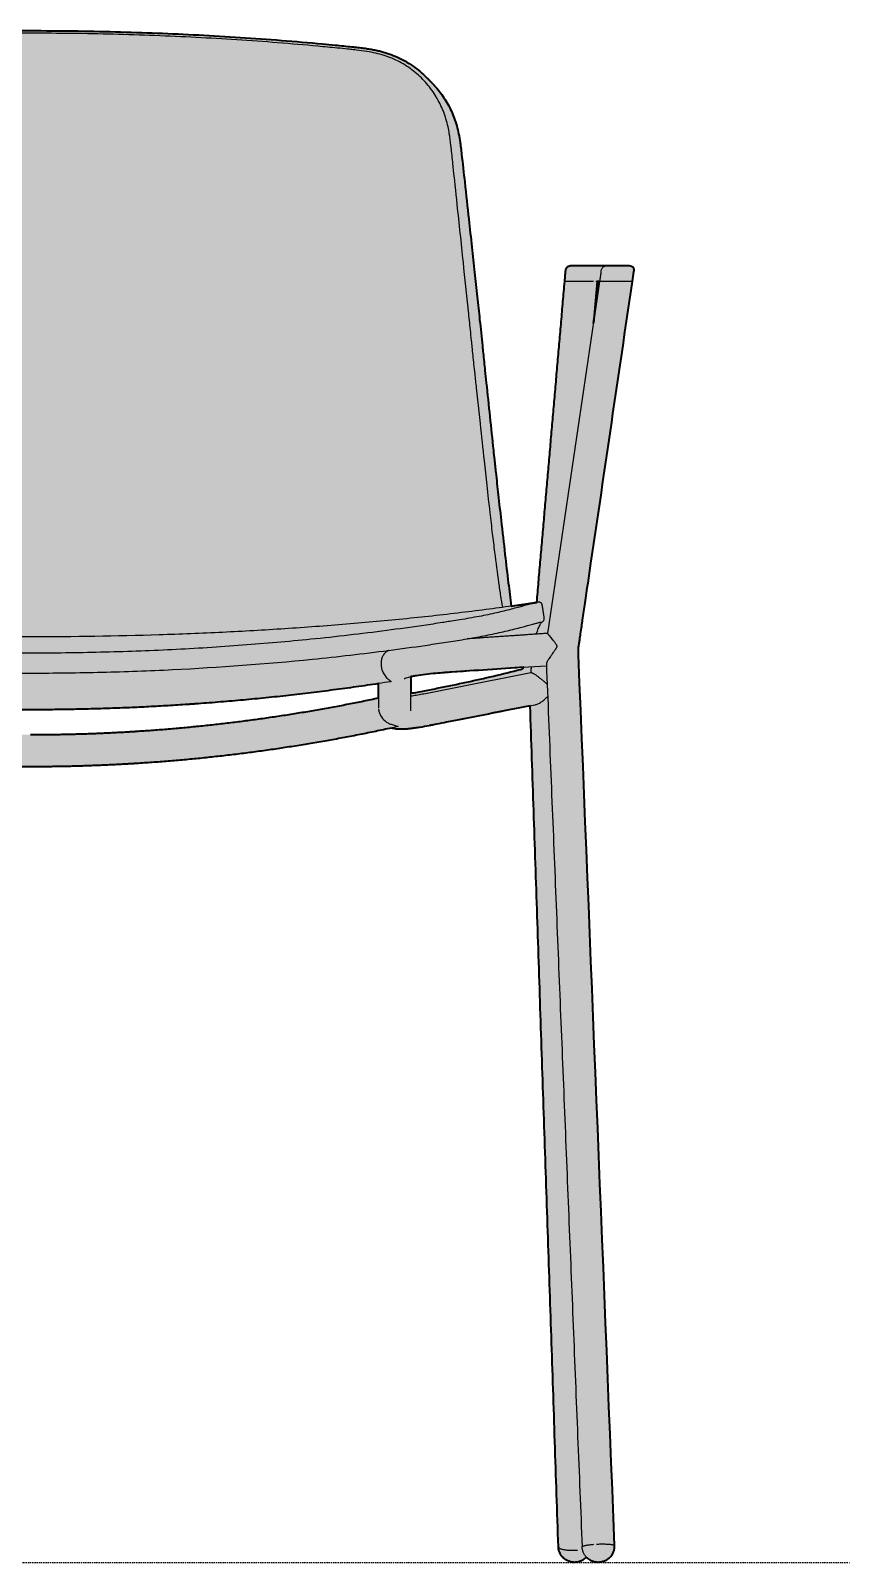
# Model space of a CAD drawing. Header units: millimetres. Extents: x 0 to 1796, y -880 to 761.
# Drawn here: x 407 to 814, y 0 to 761 of the extents above; entities that cross this region are included whole.
import ezdxf

# ---------------------------------------------------------------- set-up
doc = ezdxf.new("R2010")
doc.units = ezdxf.units.MM
doc.linetypes.add('Dots', pattern=[1, 0, -1])
doc.layers.add('Blocks', color=7, linetype='Continuous')
doc.layers.add('Blocks$Fill', color=7, linetype='Continuous', true_color=0xffffff)
for name, color, linetype, lineweight, true_color in [('Blocks$Inner', 7, 'Continuous', 25, 0x007f00), ('Blocks$Outline', 7, 'Continuous', 35, 0xff3f3f), ('Groud', 7, 'Dots', 25, 0x243775)]:
    doc.layers.add(name, color=color, linetype=linetype, lineweight=lineweight, true_color=true_color)

# ---------------------------------------------------------------- blocks, each defined once
blk = doc.blocks.new('AAC 18 Dining Chair Front')
at = {"layer": 'Blocks$Fill'}
h = blk.add_hatch(color=256, dxfattribs=at)
h.paths.add_polyline_path([(697.18, 8.32), (697.19, 8.13), (697.19, 7.95), (697.18, 7.77), (697.18, 7.59), (697.17, 7.4), (697.15, 7.22), (697.13, 7.03), (697.1, 6.85), (697.08, 6.66), (697.04, 6.47), (697, 6.28), (696.96, 6.1), (696.91, 5.91), (696.86, 5.72), (696.8, 5.53), (696.74, 5.34), (696.67, 5.16), (696.59, 4.97), (696.52, 4.79), (696.43, 4.6), (696.34, 4.42), (696.25, 4.24), (696.15, 4.06), (696.05, 3.88), (695.94, 3.71), (695.83, 3.54), (695.71, 3.37), (695.59, 3.2), (695.47, 3.04), (695.34, 2.88), (695.2, 2.72), (695.06, 2.57), (694.92, 2.42), (694.78, 2.27), (694.63, 2.13), (694.47, 1.99), (694.32, 1.85), (694.16, 1.72), (693.99, 1.6), (693.83, 1.48), (693.66, 1.36), (693.49, 1.25), (693.32, 1.14), (693.14, 1.04), (692.97, 0.94), (692.79, 0.85), (692.61, 0.76), (692.43, 0.68), (692.25, 0.6), (692.06, 0.53), (691.88, 0.46), (691.7, 0.4), (691.51, 0.34), (691.33, 0.28), (691.14, 0.24), (690.96, 0.19), (690.77, 0.15), (690.59, 0.12), (690.41, 0.09), (690.23, 0.06), (690.05, 0.04), (689.87, 0.02), (689.69, 0.01), (689.51, 0), (689.32, -0.01), (689.12, -0.01), (688.92, 0), (688.72, 0.01), (688.51, 0.02), (688.31, 0.04), (688.11, 0.07), (687.9, 0.1), (687.69, 0.13), (687.49, 0.18), (687.28, 0.22), (687.07, 0.28), (686.86, 0.34), (686.66, 0.4), (686.45, 0.48), (686.24, 0.55), (686.04, 0.64), (685.84, 0.73), (685.63, 0.83), (685.44, 0.93), (685.24, 1.04), (685.04, 1.15), (684.85, 1.27), (684.66, 1.4), (684.48, 1.53), (684.3, 1.66), (684.12, 1.8), (683.94, 1.95), (683.77, 2.1), (683.61, 2.26), (683.45, 2.42), (683.29, 2.59), (683.15, 2.44), (683.01, 2.3), (682.86, 2.15), (682.71, 2.02), (682.56, 1.88), (682.4, 1.75), (682.23, 1.62), (682.07, 1.5), (681.9, 1.38), (681.72, 1.27), (681.55, 1.15), (681.36, 1.05), (681.18, 0.95), (680.99, 0.85), (680.81, 0.76), (680.61, 0.67), (680.42, 0.59), (680.23, 0.51), (680.03, 0.44), (679.83, 0.37), (679.63, 0.31), (679.43, 0.26), (679.23, 0.21), (679.02, 0.16), (678.82, 0.12), (678.61, 0.09), (678.41, 0.06), (678.21, 0.03), (678, 0.02), (677.8, 0), (677.6, 0), (677.39, -0.01), (677.22, 0), (677.04, 0), (676.87, 0.01), (676.69, 0.02), (676.51, 0.04), (676.33, 0.06), (676.15, 0.09), (675.97, 0.12), (675.79, 0.16), (675.6, 0.2), (675.42, 0.24), (675.24, 0.29), (675.06, 0.34), (674.87, 0.4), (674.69, 0.46), (674.51, 0.53), (674.33, 0.6), (674.15, 0.68), (673.97, 0.76), (673.8, 0.85), (673.62, 0.94), (673.45, 1.04), (673.27, 1.14), (673.1, 1.24), (672.94, 1.35), (672.77, 1.46), (672.61, 1.58), (672.45, 1.7), (672.29, 1.83), (672.14, 1.96), (671.99, 2.09), (671.84, 2.23), (671.7, 2.37), (671.56, 2.52), (671.42, 2.67), (671.29, 2.82), (671.16, 2.98), (671.04, 3.13), (670.92, 3.29), (670.8, 3.46), (670.69, 3.62), (670.59, 3.79), (670.48, 3.96), (670.39, 4.13), (670.29, 4.31), (670.21, 4.48), (670.12, 4.66), (670.04, 4.84), (669.97, 5.01), (669.9, 5.19), (669.84, 5.37), (669.78, 5.55), (669.72, 5.73), (669.67, 5.92), (669.62, 6.1), (669.58, 6.28), (669.54, 6.46), (669.51, 6.64), (669.48, 6.82), (669.46, 6.99), (669.44, 7.17), (669.42, 7.35), (669.41, 7.52), (669.4, 7.7), (669.4, 7.71), (669.4, 7.72), (669.4, 7.73), (669.4, 7.74), (655.37, 425.81), (605.13, 415.89), (600.48, 415.05), (597.97, 414.68), (595.68, 414.4), (594.66, 414.3), (593.63, 414.21), (592.71, 414.16), (591.79, 414.13), (591, 414.12), (590.21, 414.14), (589.49, 414.18), (589.13, 414.2), (588.78, 414.24), (588.46, 414.28), (588.14, 414.33), (587.82, 414.38), (587.5, 414.44), (587.2, 414.51), (586.91, 414.58), (586.62, 414.66), (586.33, 414.74), (570.78, 411.52), (555.17, 408.58), (539.5, 405.94), (523.78, 403.59), (508.02, 401.54), (492.23, 399.79), (476.41, 398.33), (460.58, 397.17), (454.1, 396.79), (430.57, 395.8), (407.02, 395.47), (383.47, 395.8), (359.94, 396.79), (353.46, 397.17), (337.63, 398.33), (321.81, 399.79), (306.02, 401.54), (290.26, 403.59), (274.54, 405.94), (258.87, 408.58), (243.26, 411.52), (227.72, 414.74), (227.43, 414.66), (227.13, 414.58), (226.84, 414.51), (226.54, 414.44), (226.22, 414.38), (225.91, 414.33), (225.59, 414.28), (225.26, 414.24), (224.91, 414.2), (224.55, 414.18), (223.84, 414.14), (223.05, 414.12), (222.26, 414.13), (221.34, 414.16), (220.42, 414.21), (219.39, 414.3), (218.36, 414.4), (216.07, 414.68), (213.56, 415.05), (208.53, 415.96), (158.67, 425.81), (144.64, 7.74), (144.64, 7.73), (144.64, 7.72), (144.64, 7.71), (144.64, 7.7), (144.63, 7.52), (144.62, 7.35), (144.61, 7.17), (144.59, 6.99), (144.56, 6.82), (144.53, 6.64), (144.5, 6.46), (144.46, 6.28), (144.42, 6.1), (144.37, 5.92), (144.32, 5.73), (144.27, 5.55), (144.21, 5.37), (144.14, 5.19), (144.07, 5.01), (144, 4.84), (143.92, 4.66), (143.84, 4.48), (143.75, 4.31), (143.66, 4.13), (143.56, 3.96), (143.46, 3.79), (143.35, 3.62), (143.24, 3.46), (143.12, 3.29), (143, 3.13), (142.88, 2.98), (142.75, 2.82), (142.62, 2.67), (142.48, 2.52), (142.34, 2.37), (142.2, 2.23), (142.05, 2.09), (141.9, 1.96), (141.75, 1.83), (141.59, 1.7), (141.43, 1.58), (141.27, 1.46), (141.11, 1.35), (140.94, 1.24), (140.77, 1.14), (140.6, 1.04), (140.42, 0.94), (140.25, 0.85), (140.07, 0.76), (139.89, 0.68), (139.71, 0.6), (139.53, 0.53), (139.35, 0.46), (139.17, 0.4), (138.99, 0.34), (138.8, 0.29), (138.62, 0.24), (138.44, 0.2), (138.26, 0.16), (138.08, 0.12), (137.89, 0.09), (137.71, 0.06), (137.53, 0.04), (137.35, 0.02), (137.18, 0.01), (137, 0), (136.82, 0), (136.65, -0.01), (136.45, 0), (136.24, 0), (136.04, 0.02), (135.84, 0.03), (135.63, 0.06), (135.43, 0.09), (135.22, 0.12), (135.02, 0.16), (134.82, 0.21), (134.61, 0.26), (134.41, 0.31), (134.21, 0.37), (134.01, 0.44), (133.82, 0.51), (133.62, 0.59), (133.43, 0.67), (133.24, 0.76), (133.05, 0.85), (132.86, 0.95), (132.68, 1.05), (132.5, 1.15), (132.32, 1.27), (132.15, 1.38), (131.98, 1.5), (131.81, 1.62), (131.65, 1.75), (131.49, 1.88), (131.33, 2.02), (131.18, 2.15), (131.03, 2.3), (130.89, 2.44), (130.75, 2.59), (130.6, 2.42), (130.43, 2.26), (130.27, 2.1), (130.1, 1.95), (129.92, 1.8), (129.75, 1.66), (129.56, 1.53), (129.38, 1.4), (129.19, 1.27), (129, 1.15), (128.8, 1.04), (128.61, 0.93), (128.41, 0.83), (128.21, 0.73), (128, 0.64), (127.8, 0.55), (127.59, 0.48), (127.39, 0.4), (127.18, 0.34), (126.97, 0.28), (126.77, 0.22), (126.56, 0.18), (126.35, 0.13), (126.14, 0.1), (125.94, 0.07), (125.73, 0.04), (125.53, 0.02), (125.33, 0.01), (125.12, 0), (124.92, -0.01), (124.73, -0.01), (124.53, 0), (124.35, 0.01), (124.18, 0.02), (124, 0.04), (123.82, 0.06), (123.63, 0.09), (123.45, 0.12), (123.27, 0.15), (123.08, 0.19), (122.9, 0.24), (122.72, 0.28), (122.53, 0.34), (122.35, 0.4), (122.16, 0.46), (121.98, 0.53), (121.8, 0.6), (121.62, 0.68), (121.43, 0.76), (121.25, 0.85), (121.08, 0.94), (120.9, 1.04), (120.73, 1.14), (120.55, 1.25), (120.38, 1.36), (120.21, 1.48), (120.05, 1.6), (119.89, 1.72), (119.73, 1.85), (119.57, 1.99), (119.42, 2.13), (119.27, 2.27), (119.12, 2.42), (118.98, 2.57), (118.84, 2.72), (118.71, 2.88), (118.58, 3.04), (118.45, 3.2), (118.33, 3.37), (118.21, 3.54), (118.1, 3.71), (117.99, 3.88), (117.89, 4.06), (117.79, 4.24), (117.7, 4.42), (117.61, 4.6), (117.53, 4.79), (117.45, 4.97), (117.38, 5.16), (117.31, 5.34), (117.24, 5.53), (117.19, 5.72), (117.13, 5.91), (117.08, 6.1), (117.04, 6.28), (117, 6.47), (116.97, 6.66), (116.94, 6.85), (116.91, 7.03), (116.89, 7.22), (116.88, 7.4), (116.87, 7.59), (116.86, 7.77), (116.86, 7.95), (116.86, 8.13), (116.86, 8.32), (116.86, 8.32), (116.86, 8.33), (134.85, 452.42), (134.85, 453.01), (134.83, 453.64), (134.8, 454.26), (134.74, 454.89), (134.67, 455.51), (108.02, 636.68), (108.01, 636.68), (107.27, 641.71), (107.25, 641.88), (107.24, 641.96), (107.23, 642.05), (107.23, 642.13), (107.22, 642.21), (107.22, 642.3), (107.22, 642.38), (107.22, 642.46), (107.22, 642.53), (107.23, 642.6), (107.23, 642.68), (107.24, 642.75), (107.25, 642.83), (107.26, 642.9), (107.28, 642.97), (107.29, 643.04), (107.31, 643.1), (107.32, 643.17), (107.34, 643.23), (107.36, 643.3), (107.39, 643.36), (107.41, 643.42), (107.44, 643.48), (107.46, 643.54), (107.49, 643.59), (107.52, 643.65), (107.56, 643.7), (107.59, 643.75), (107.63, 643.81), (107.65, 643.83), (107.66, 643.86), (107.68, 643.88), (107.7, 643.9), (107.72, 643.93), (107.75, 643.95), (107.77, 643.97), (107.79, 644), (107.83, 644.04), (107.88, 644.08), (107.93, 644.12), (107.97, 644.16), (108.02, 644.2), (108.08, 644.24), (108.13, 644.27), (108.19, 644.31), (108.25, 644.34), (108.31, 644.37), (108.37, 644.4), (108.43, 644.43), (108.49, 644.45), (108.55, 644.48), (108.6, 644.5), (108.65, 644.51), (108.69, 644.53), (108.74, 644.54), (108.77, 644.55), (108.85, 644.57), (108.88, 644.58), (108.94, 644.59), (109, 644.6), (109.12, 644.63), (109.21, 644.64), (109.29, 644.65), (109.37, 644.66), (109.46, 644.67), (109.54, 644.67), (109.63, 644.68), (109.79, 644.68), (109.81, 644.68), (109.81, 644.68), (109.83, 644.68), (109.84, 644.68), (109.84, 644.68), (109.84, 644.68), (109.84, 644.68), (109.84, 644.68), (120.09, 644.68), (120.11, 644.68), (120.11, 644.68), (120.11, 644.68), (120.12, 644.68), (120.12, 644.68), (137.81, 644.68), (138, 644.68), (138.18, 644.67), (138.37, 644.66), (138.46, 644.65), (138.56, 644.64), (138.64, 644.63), (138.72, 644.61), (138.8, 644.6), (138.88, 644.58), (138.96, 644.57), (139.03, 644.55), (139.11, 644.53), (139.19, 644.51), (139.26, 644.48), (139.33, 644.46), (139.4, 644.44), (139.46, 644.41), (139.53, 644.38), (139.59, 644.35), (139.66, 644.32), (139.72, 644.29), (139.78, 644.25), (139.84, 644.22), (139.9, 644.18), (139.95, 644.14), (140.01, 644.1), (140.06, 644.06), (140.11, 644.02), (140.16, 643.97), (140.21, 643.93), (140.26, 643.88), (140.3, 643.83), (140.35, 643.78), (140.39, 643.73), (140.43, 643.67), (140.47, 643.62), (140.51, 643.56), (140.55, 643.5), (140.59, 643.44), (140.62, 643.38), (140.66, 643.32), (140.69, 643.25), (140.72, 643.19), (140.75, 643.12), (140.78, 643.05), (140.81, 642.98), (140.83, 642.9), (140.86, 642.83), (140.88, 642.75), (140.9, 642.67), (140.92, 642.59), (140.94, 642.52), (140.96, 642.44), (140.98, 642.35), (141, 642.25), (141.03, 642.07), (141.05, 641.88), (141.07, 641.69), (141.51, 636.68), (155.39, 477.24), (164.42, 475.88), (168.09, 475.35), (193.35, 704.92), (193.49, 705.9), (193.84, 708.05), (194.25, 710.18), (194.7, 712.17), (194.95, 713.16), (195.21, 714.14), (195.49, 715.08), (195.78, 716.02), (196.1, 716.96), (196.43, 717.89), (196.76, 718.77), (197.11, 719.65), (197.48, 720.52), (197.86, 721.39), (198.27, 722.26), (198.69, 723.12), (199.13, 723.97), (199.59, 724.82), (200.06, 725.65), (200.55, 726.48), (201.06, 727.29), (201.58, 728.1), (202.12, 728.9), (202.68, 729.69), (203.25, 730.47), (203.84, 731.24), (204.44, 732), (205.06, 732.75), (205.69, 733.48), (206.34, 734.2), (207.24, 735.16), (208.17, 736.1), (210.02, 737.98), (210.82, 738.78), (211.64, 739.56), (212.48, 740.32), (213.34, 741.06), (214.21, 741.78), (215.1, 742.48), (216.01, 743.16), (216.93, 743.82), (217.86, 744.45), (218.8, 745.06), (219.75, 745.65), (220.72, 746.22), (221.7, 746.76), (222.69, 747.28), (223.69, 747.77), (224.71, 748.24), (225.73, 748.69), (226.77, 749.12), (227.82, 749.53), (228.87, 749.91), (229.92, 750.25), (230.96, 750.58), (232.02, 750.89), (233.08, 751.17), (234.2, 751.45), (235.33, 751.7), (236.49, 751.94), (237.65, 752.16), (240.1, 752.55), (242.87, 752.91), (261.89, 754.83), (282.22, 756.59), (323.42, 759.28), (364.89, 760.89), (407.02, 761.43), (449.16, 760.89), (490.63, 759.28), (531.82, 756.59), (569.63, 753.09), (571.17, 752.91), (573.94, 752.55), (576.39, 752.16), (577.55, 751.94), (578.72, 751.7), (579.84, 751.45), (580.97, 751.17), (582.03, 750.89), (583.08, 750.58), (584.13, 750.25), (585.17, 749.91), (586.22, 749.53), (587.27, 749.12), (588.31, 748.69), (589.34, 748.24), (590.35, 747.77), (591.35, 747.28), (592.34, 746.76), (593.32, 746.22), (594.29, 745.65), (595.24, 745.06), (596.19, 744.45), (597.11, 743.82), (598.03, 743.16), (598.94, 742.48), (599.83, 741.78), (600.7, 741.06), (601.56, 740.32), (602.4, 739.56), (603.22, 738.78), (604.02, 737.98), (605.87, 736.1), (606.8, 735.16), (607.7, 734.2), (608.35, 733.48), (608.98, 732.75), (609.6, 732), (610.2, 731.24), (610.79, 730.47), (611.37, 729.69), (611.92, 728.9), (612.47, 728.1), (612.99, 727.29), (613.49, 726.48), (613.98, 725.65), (614.45, 724.82), (614.91, 723.97), (615.35, 723.12), (615.77, 722.26), (616.18, 721.39), (616.56, 720.52), (616.93, 719.65), (617.28, 718.77), (617.62, 717.89), (617.95, 716.96), (618.26, 716.02), (618.55, 715.08), (618.83, 714.14), (619.1, 713.16), (619.35, 712.17), (619.8, 710.18), (620.2, 708.05), (620.55, 705.9), (621.11, 701.55), (645.95, 475.35), (649.62, 475.88), (658.66, 477.24), (672.54, 636.68), (672.97, 641.69), (672.99, 641.88), (673.02, 642.07), (673.05, 642.25), (673.06, 642.35), (673.08, 642.44), (673.1, 642.52), (673.12, 642.59), (673.14, 642.67), (673.16, 642.75), (673.18, 642.83), (673.21, 642.9), (673.24, 642.98), (673.27, 643.05), (673.29, 643.12), (673.32, 643.19), (673.35, 643.25), (673.38, 643.32), (673.42, 643.38), (673.45, 643.44), (673.49, 643.5), (673.53, 643.56), (673.57, 643.62), (673.61, 643.67), (673.65, 643.73), (673.69, 643.78), (673.74, 643.83), (673.78, 643.88), (673.83, 643.93), (673.88, 643.97), (673.93, 644.02), (673.98, 644.06), (674.04, 644.1), (674.09, 644.14), (674.15, 644.18), (674.2, 644.22), (674.26, 644.25), (674.32, 644.29), (674.38, 644.32), (674.45, 644.35), (674.51, 644.38), (674.58, 644.41), (674.65, 644.44), (674.71, 644.46), (674.78, 644.48), (674.85, 644.51), (674.93, 644.53), (675.01, 644.55), (675.09, 644.57), (675.17, 644.58), (675.25, 644.6), (675.33, 644.61), (675.41, 644.63), (675.49, 644.64), (675.58, 644.65), (675.67, 644.66), (675.86, 644.67), (676.05, 644.68), (676.23, 644.68), (693.93, 644.68), (704.25, 644.68), (704.48, 644.67), (704.55, 644.67), (704.6, 644.67), (704.67, 644.66), (704.75, 644.65), (704.82, 644.64), (704.9, 644.62), (704.98, 644.61), (705.06, 644.59), (705.14, 644.57), (705.22, 644.55), (705.3, 644.53), (705.37, 644.51), (705.45, 644.48), (705.52, 644.46), (705.59, 644.43), (705.66, 644.41), (705.69, 644.39), (705.72, 644.38), (705.75, 644.37), (705.78, 644.35), (705.81, 644.33), (705.85, 644.31), (705.89, 644.29), (705.93, 644.27), (705.96, 644.24), (706, 644.22), (706.03, 644.19), (706.07, 644.17), (706.1, 644.14), (706.13, 644.11), (706.16, 644.09), (706.2, 644.06), (706.23, 644.03), (706.26, 644), (706.29, 643.97), (706.32, 643.94), (706.34, 643.9), (706.37, 643.87), (706.4, 643.84), (706.42, 643.8), (706.45, 643.77), (706.47, 643.73), (706.49, 643.7), (706.51, 643.66), (706.54, 643.63), (706.56, 643.59), (706.58, 643.55), (706.6, 643.52), (706.61, 643.48), (706.63, 643.44), (706.65, 643.4), (706.66, 643.36), (706.68, 643.32), (706.7, 643.27), (706.71, 643.23), (706.72, 643.18), (706.74, 643.14), (706.75, 643.09), (706.76, 643.05), (706.77, 643), (706.78, 642.96), (706.79, 642.91), (706.8, 642.82), (706.81, 642.72), (706.82, 642.63), (706.83, 642.52), (706.83, 642.42), (706.83, 642.31), (706.83, 642.21), (706.82, 642.09), (706.81, 641.98), (706.8, 641.87), (706.79, 641.75), (706.78, 641.71), (706.04, 636.68), (706.03, 636.68), (706.03, 636.68), (679.37, 455.51), (679.3, 454.89), (679.24, 454.26), (679.21, 453.64), (679.19, 453.01), (679.19, 452.42), (697.18, 8.33), (697.18, 8.32)], flags=0)
h.paths.add_polyline_path([(689.09, 636.68), (688.6, 636.68), (686.8, 616.04), (689.85, 636.68), (689.8, 636.68), (689.73, 636.68), (689.18, 636.68)], flags=0)
h.paths.add_polyline_path([(124.95, 636.68), (124.86, 636.68), (124.32, 636.68), (124.24, 636.68), (124.19, 636.68), (127.24, 616.04), (125.44, 636.68)], flags=0)
h.paths.add_polyline_path([(163.48, 443.86), (190.27, 437.57), (218.06, 432.01), (218.06, 440.21), (217.23, 440.38), (215.25, 440.73), (213, 441.08), (210.75, 441.38), (205.6, 441.92), (161.8, 444.96), (161.83, 444.91), (161.87, 444.86), (161.91, 444.81), (161.94, 444.76), (161.98, 444.72), (162.02, 444.67), (162.07, 444.63), (162.11, 444.58), (162.15, 444.54), (162.2, 444.5), (162.24, 444.46), (162.29, 444.42), (162.33, 444.39), (162.38, 444.35), (162.43, 444.31), (162.48, 444.28), (162.53, 444.25), (162.59, 444.21), (162.64, 444.18), (162.7, 444.15), (162.75, 444.12), (162.81, 444.1), (162.87, 444.07), (162.93, 444.05), (162.99, 444.02), (163.05, 444), (163.12, 443.97), (163.18, 443.95), (163.25, 443.93), (163.32, 443.91)], flags=0)
h.paths.add_polyline_path([(595.98, 432.01), (623.78, 437.57), (650.56, 443.86), (650.72, 443.91), (650.79, 443.93), (650.86, 443.95), (650.93, 443.97), (650.99, 444), (651.05, 444.02), (651.12, 444.05), (651.17, 444.07), (651.23, 444.1), (651.29, 444.12), (651.34, 444.15), (651.4, 444.18), (651.45, 444.21), (651.51, 444.25), (651.56, 444.28), (651.61, 444.31), (651.66, 444.35), (651.71, 444.39), (651.75, 444.42), (651.8, 444.46), (651.85, 444.5), (651.89, 444.54), (651.93, 444.58), (651.98, 444.63), (652.02, 444.67), (652.06, 444.72), (652.1, 444.76), (652.14, 444.81), (652.17, 444.86), (652.21, 444.91), (652.25, 444.96), (608.44, 441.92), (603.29, 441.38), (601.04, 441.08), (598.79, 440.73), (596.81, 440.38), (595.98, 440.21)], flags=0)
h.paths.add_polyline_path([(579.98, 436.83), (557.63, 433.67), (535.22, 430.95), (512.76, 428.66), (490.27, 426.82), (483.79, 426.37), (445.44, 424.45), (407.02, 423.82), (368.6, 424.45), (330.25, 426.37), (323.77, 426.82), (301.28, 428.66), (278.82, 430.95), (256.41, 433.67), (234.06, 436.83), (234.06, 429.74), (248.83, 426.73), (263.66, 423.98), (278.54, 421.5), (293.46, 419.3), (308.43, 417.36), (323.42, 415.7), (338.44, 414.32), (353.47, 413.21), (359.93, 412.81), (383.46, 411.81), (407.02, 411.47), (430.58, 411.81), (454.11, 412.81), (460.57, 413.21), (475.61, 414.32), (490.62, 415.7), (505.62, 417.36), (520.58, 419.3), (535.5, 421.5), (550.39, 423.98), (565.21, 426.73), (579.98, 429.74)], flags=0)
at = {"layer": 'Blocks$Inner'}
for p, q in [((704.25, 644.68), (693.92, 644.68)), ((689.85, 636.68), (664.03, 461.8)), ((688.6, 636.68), (686.8, 616.04)), ((586.3, 416.61), (589.71, 415.49))]:
    blk.add_line(p, q, dxfattribs=at)
for points, knots in [([(407.02, 760.13), (393.29, 760.13), (365.89, 759.78), (324.95, 758.21), (291.08, 756.02), (267.69, 754.03), (256.09, 752.91), (250.24, 752.32), (247.04, 751.98), (243.88, 751.64), (240.12, 751.18), (235.51, 750.3), (231.34, 749.17), (227.4, 747.72), (223.66, 745.96), (218.84, 743.14), (213.43, 738.88), (207.98, 732.79), (204.42, 727.13), (202.17, 722.27), (200.79, 718.49), (199.97, 715.56), (199.34, 712.83), (198.95, 710.8), (198.61, 708.59), (198.32, 706.53), (198.12, 704.76), (197.96, 703.29), (197.6, 699.94), (196.6, 690.56), (194.61, 671.81), (192.06, 647.8), (189.88, 627.03), (188.53, 614.05), (187.9, 608.1), (187.31, 602.4), (186.74, 596.87), (186.03, 590.09), (185.19, 582.23), (184.3, 574.02), (183, 561.94), (182.12, 553.78), (181.46, 547.58)], [393.238816, 393.238816, 393.238816, 393.238816, 434.423201, 475.444381, 516.134033, 536.246107, 545.85332, 551.109706, 553.891439, 555.486497, 560.660627, 565.254422, 569.533687, 573.633793, 577.813006, 581.948785, 590.371526, 598.366146, 606.3902, 610.37597, 614.397631, 618.462039, 619.485313, 622.825485, 624.639636, 626.20142, 629.06303, 629.9851, 630.641905, 639.154043, 658.29985, 687.194021, 711.598157, 720.964205, 726.329915, 729.554399, 738.162282, 743.008784, 750.011365, 761.857375, 767.780984, 786.477632, 786.477632, 786.477632, 786.477632]), ([(407.02, 761.43), (392.97, 761.43), (371.96, 761.16), (344.09, 760.26), (316.52, 759.01), (289.15, 757.23), (266.55, 755.28), (256.23, 754.3), (251.4, 753.82), (248.07, 753.48), (245.79, 753.24), (244.28, 753.08), (242.46, 752.87), (240.2, 752.58), (237.69, 752.18), (235.34, 751.72), (232.4, 751.03), (228.82, 749.96), (224.68, 748.31), (220.68, 746.27), (215.6, 743.06), (212.14, 740.14), (210.02, 737.98)], [465.831478, 465.831478, 465.831478, 465.831478, 507.970513, 528.88701, 549.474083, 590.75667, 611.159681, 617.529652, 621.861117, 625.727377, 627.579564, 628.728008, 630.27821, 633.070474, 635.55304, 637.925122, 640.235817, 644.625897, 649.115305, 653.586504, 658.072033, 667.132429, 667.132429, 667.132429, 667.132429]), ([(604.02, 737.98), (601.9, 740.14), (598.44, 743.06), (593.36, 746.27), (589.36, 748.31), (585.22, 749.96), (581.64, 751.03), (578.7, 751.72), (576.35, 752.18), (573.84, 752.58), (571.58, 752.87), (569.76, 753.08), (568.25, 753.24), (565.98, 753.48), (562.65, 753.82), (557.81, 754.3), (547.49, 755.28), (524.89, 757.23), (497.52, 759.01), (469.95, 760.26), (442.09, 761.16), (421.07, 761.43), (407.02, 761.43)], [264.530527, 264.530527, 264.530527, 264.530527, 273.590923, 278.076452, 282.547651, 287.037059, 291.427139, 293.737834, 296.109916, 298.592482, 301.384746, 302.934948, 304.083392, 305.935579, 309.801839, 314.133304, 320.503275, 340.906286, 382.188873, 402.775946, 423.692443, 465.831478, 465.831478, 465.831478, 465.831478]), ([(632.58, 547.58), (631.92, 553.78), (631.05, 561.94), (629.75, 574.02), (628.86, 582.23), (628.02, 590.09), (627.3, 596.87), (626.73, 602.4), (626.14, 608.1), (625.52, 614.05), (624.16, 627.03), (621.98, 647.8), (619.44, 671.81), (617.44, 690.56), (616.44, 699.94), (616.09, 703.29), (615.92, 704.76), (615.72, 706.53), (615.44, 708.59), (615.09, 710.8), (614.7, 712.83), (614.07, 715.56), (613.26, 718.49), (611.87, 722.27), (609.63, 727.13), (606.07, 732.79), (600.61, 738.88), (595.2, 743.14), (590.39, 745.96), (586.64, 747.72), (582.7, 749.17), (578.53, 750.3), (573.92, 751.18), (570.16, 751.64), (567, 751.98), (563.8, 752.32), (557.95, 752.91), (546.35, 754.03), (522.96, 756.02), (489.09, 758.21), (448.15, 759.78), (420.75, 760.13), (407.02, 760.13)], [0, 0, 0, 0, 18.696647, 24.620257, 36.466267, 43.468848, 48.31535, 56.923233, 60.147717, 65.513427, 74.879475, 99.283611, 128.177782, 147.323589, 155.835727, 156.492531, 157.414602, 160.276212, 161.837995, 163.652147, 166.992319, 168.015593, 172.080001, 176.101662, 180.087431, 188.111486, 196.106106, 204.528847, 208.664626, 212.843838, 216.943945, 221.22321, 225.817005, 230.991135, 232.586192, 235.367926, 240.624312, 250.231524, 270.343599, 311.033251, 352.054431, 393.238816, 393.238816, 393.238816, 393.238816]), ([(645.95, 475.35), (645.45, 479.21), (644.39, 487.76), (642.72, 501.97), (641.06, 516.55), (639.54, 530.18), (638.54, 539.21), (637.97, 544.36), (637.78, 546.16), (637.68, 547.04), (637.61, 547.67), (637.42, 549.51), (636.65, 556.81), (635.3, 569.6), (633.89, 582.82), (632.79, 593.35), (632.16, 599.45), (631.29, 607.85), (630.3, 617.2), (629.01, 629.35), (627.71, 641.4), (626.32, 654.23), (624.69, 669.2), (622.99, 684.6), (621.74, 695.9), (621.09, 701.68), (620.9, 703.3), (620.72, 704.75), (620.39, 707.01), (619.86, 710.1), (618.89, 714.11), (617.68, 717.85), (615.73, 722.61), (612.62, 728.23), (609.45, 732.3), (607.7, 734.2)], [0, 0, 0, 0, 11.691575, 25.841696, 42.923436, 55.723841, 66.986784, 70.157664, 71.268456, 72.432163, 72.800997, 73.170336, 77.986762, 94.81578, 111.754316, 117.892902, 126.568796, 130.161894, 143.226452, 154.7509, 166.817278, 179.601878, 193.474965, 211.990504, 226.088852, 227.569144, 229.442587, 230.967925, 231.950544, 236.30261, 240.374363, 244.313764, 248.102411, 255.777148, 263.530527, 263.530527, 263.530527, 263.530527]), ([(676.23, 644.68), (675.98, 644.68), (675.52, 644.66), (674.87, 644.53), (674.32, 644.31), (673.87, 643.99), (673.51, 643.57), (673.24, 643.04), (673.06, 642.41), (673, 641.94), (672.97, 641.69)], [0, 0, 0, 0, 0.74888, 1.39702, 1.975214, 2.513473, 3.054217, 3.629049, 4.27439, 5.025981, 5.025981, 5.025981, 5.025981]), ([(693.93, 644.68), (688.22, 644.68), (682.32, 644.68), (676.42, 644.68), (676.23, 644.68)], [-17.699438, -17.699438, -17.699438, -17.699438, -0.56532, 0, 0, 0, 0]), ([(690.6, 641.78), (690.64, 642), (690.73, 642.43), (690.97, 643.02), (691.28, 643.53), (691.68, 643.95), (692.17, 644.28), (692.72, 644.51), (693.35, 644.65), (693.79, 644.68), (694.02, 644.68)], [-4.966643, -4.966643, -4.966643, -4.966643, -4.284518, -3.653875, -3.063647, -2.493615, -1.921902, -1.324659, -0.687756, 0.00148, 0.00148, 0.00148, 0.00148]), ([(705.78, 644.35), (705.48, 644.5), (704.89, 644.65), (704.47, 644.68), (704.25, 644.68)], [2.990764, 2.990764, 2.990764, 2.990764, 6.921927, 7.5959, 7.5959, 7.5959, 7.5959]), ([(706.79, 641.75), (706.81, 641.9), (706.83, 642.2), (706.83, 642.74), (706.71, 643.35), (706.35, 643.97), (705.98, 644.25), (705.78, 644.35)], [0, 0, 0, 0, 0.46017, 0.880473, 1.631402, 2.305747, 2.990764, 2.990764, 2.990764, 2.990764]), ([(697.18, 8.33), (691.2, 155.91), (685.21, 303.76), (679.21, 451.68), (679.2, 452.06), (679.19, 452.23), (679.19, 452.55), (679.19, 453.65), (679.27, 454.72), (679.4, 455.71), (679.44, 455.97), (679.49, 456.3), (679.56, 456.78), (679.66, 457.5), (679.83, 458.65), (680.04, 460.04), (680.37, 462.31), (680.78, 465.1), (681.53, 470.2), (683.07, 480.65), (691.32, 536.73), (699.16, 589.99), (706.03, 636.68)], [0, 0, 0, 0, 443.11159, 443.921912, 444.106661, 444.251312, 444.454233, 445.04761, 447.556893, 447.673514, 448.048193, 448.354295, 448.657201, 449.492237, 450.548672, 452.134737, 453.723607, 457.418061, 460.608389, 469.178268, 489.109999, 630.675771, 630.675771, 630.675771, 630.675771]), ([(641.7, 474.75), (641.39, 476.63), (640.74, 480.68), (639.4, 489.81), (638.04, 500.14), (636.63, 511.78), (635.33, 522.89), (633.97, 534.96), (633.02, 543.55), (632.58, 547.58)], [-73.407407, -73.407407, -73.407407, -73.407407, -67.699274, -61.082221, -45.742317, -36.448623, -25.906262, -12.172487, 0, 0, 0, 0]), ([(407.02, 451.96), (407.02, 451.96), (395.42, 451.96), (372, 452.24), (336.87, 453.53), (302.03, 455.69), (266.42, 458.81), (236.38, 462.28), (214.61, 465.3), (204.4, 466.83), (199.82, 467.55), (196.92, 468.01), (191.81, 468.82), (184.33, 470.12), (175.83, 471.89), (169.41, 473.46), (164.04, 474.88), (160.51, 475.86), (157.77, 476.6), (156.57, 476.92), (155.81, 477.11), (155.35, 477.23), (155.12, 477.28), (155.05, 477.3), (155.02, 477.3)], [263.201763, 263.201763, 263.201763, 263.201763, 263.213464, 297.99045, 333.469958, 368.672041, 402.705166, 440.683739, 459.379162, 468.649119, 471.660351, 473.265148, 477.466862, 487.199452, 496.014873, 503.504367, 507.051691, 512.679707, 514.488284, 515.569428, 516.397006, 516.848857, 516.991775, 517.085711, 517.085711, 517.085711, 517.085711]), ([(407.02, 460.03), (385.73, 460.03), (353.9, 460.53), (311.8, 462.22), (280.75, 463.98), (250.23, 466.23), (220.34, 468.97), (196.14, 471.65), (177.61, 474.01), (168.74, 475.24), (164.42, 475.88)], [252.791097, 252.791097, 252.791097, 252.791097, 316.660581, 348.280868, 379.189025, 409.973394, 440.071351, 469.237491, 483.006286, 496.106477, 496.106477, 496.106477, 496.106477]), ([(659.03, 477.3), (659, 477.3), (658.92, 477.28), (658.7, 477.23), (658.24, 477.11), (657.47, 476.92), (656.28, 476.6), (653.54, 475.86), (650.01, 474.88), (644.64, 473.46), (638.21, 471.89), (629.71, 470.12), (622.24, 468.82), (617.12, 468.01), (614.22, 467.55), (609.65, 466.83), (599.43, 465.3), (577.66, 462.28), (547.62, 458.81), (512.02, 455.69), (477.18, 453.53), (442.04, 452.24), (418.62, 451.96), (407.03, 451.96), (407.02, 451.96)], [9.317814, 9.317814, 9.317814, 9.317814, 9.41175, 9.554669, 10.00652, 10.834097, 11.915241, 13.723818, 19.351834, 22.899158, 30.388652, 39.204073, 48.936664, 53.138377, 54.743174, 57.754406, 67.024363, 85.719786, 123.698359, 157.731485, 192.933567, 228.413076, 263.190061, 263.201763, 263.201763, 263.201763, 263.201763]), ([(649.62, 475.88), (645.3, 475.24), (636.43, 474.01), (617.9, 471.65), (593.7, 468.97), (563.81, 466.23), (533.3, 463.98), (502.24, 462.22), (460.14, 460.53), (428.31, 460.03), (407.02, 460.03)], [9.475718, 9.475718, 9.475718, 9.475718, 22.575909, 36.344704, 65.510844, 95.608801, 126.39317, 157.301327, 188.921614, 252.791097, 252.791097, 252.791097, 252.791097]), ([(661.4, 475.64), (661.38, 475.79), (661.31, 476.08), (661.15, 476.48), (660.93, 476.81), (660.65, 477.06), (660.31, 477.24), (659.93, 477.34), (659.49, 477.36), (659.19, 477.33), (659.03, 477.3)], [5.998179, 5.998179, 5.998179, 5.998179, 6.467637, 6.889104, 7.274954, 7.643668, 8.01186, 8.402133, 8.830874, 9.317814, 9.317814, 9.317814, 9.317814]), ([(153.37, 467.44), (153.4, 467.43), (153.48, 467.41), (153.7, 467.36), (154.46, 467.16), (155.69, 466.84), (158.63, 466.06), (162.16, 465.1), (167.74, 463.64), (174.38, 462.04), (181.42, 460.6), (187.6, 459.47), (192.3, 458.69), (197.03, 457.93), (203.11, 456.99), (213.86, 455.38), (235.61, 452.39), (277.43, 447.59), (324.93, 444.08), (371.58, 442.36), (395.1, 442.07), (406.93, 442.07), (407.02, 442.07)], [-511.031627, -511.031627, -511.031627, -511.031627, -510.931008, -510.776768, -510.344872, -508.587709, -506.972445, -501.212478, -497.601874, -489.674556, -480.733551, -476.045077, -470.817853, -466.443314, -461.670144, -452.3788, -433.840362, -395.804826, -326.084169, -291.001373, -255.794821, -255.51408, -255.51408, -255.51408, -255.51408]), ([(407.02, 442.07), (407.11, 442.07), (418.94, 442.07), (442.47, 442.36), (489.11, 444.08), (536.61, 447.59), (578.44, 452.39), (600.19, 455.38), (610.94, 456.99), (617.01, 457.93), (621.74, 458.69), (626.44, 459.47), (632.62, 460.6), (639.66, 462.04), (646.3, 463.64), (651.88, 465.1), (655.41, 466.06), (658.35, 466.84), (659.58, 467.16), (660.34, 467.36), (660.56, 467.41), (660.64, 467.43), (660.68, 467.44)], [-255.51408, -255.51408, -255.51408, -255.51408, -255.233338, -220.026786, -184.94399, -115.223333, -77.187797, -58.649359, -49.358016, -44.584846, -40.210306, -34.983083, -30.294608, -21.353604, -13.426285, -9.815682, -4.055714, -2.440451, -0.683287, -0.251392, -0.097152, 0.003467, 0.003467, 0.003467, 0.003467]), ([(658.38, 461.42), (658.56, 461.92), (658.89, 462.85), (659.38, 464.14), (659.85, 465.22), (660.28, 466.08), (660.67, 466.75), (660.97, 467.17), (661.19, 467.42), (661.3, 467.52), (661.37, 467.57), (661.42, 467.6), (661.48, 467.64), (661.57, 467.69), (661.64, 467.74), (661.71, 467.79), (661.79, 467.85), (662, 468.03), (662.25, 468.38), (662.41, 468.97), (662.39, 469.39), (662.36, 469.61)], [0, 0, 0, 0, 1.601965, 2.959448, 4.137288, 5.125682, 5.852466, 6.458052, 6.668127, 6.849811, 6.917417, 6.928375, 7.013925, 7.148427, 7.218927, 7.284688, 7.377877, 7.546692, 8.083937, 8.66925, 9.343339, 9.343339, 9.343339, 9.343339]), ([(664.02, 461.79), (664.02, 461.79), (664.02, 461.78), (664.03, 461.76), (664.07, 461.69), (664.15, 461.56), (664.31, 461.35), (664.59, 461), (665.28, 460.15), (665.99, 459.29), (666.57, 458.59), (666.74, 458.37), (666.91, 458.17), (667.22, 457.78), (667.59, 457.32), (667.99, 456.8), (668.27, 456.38), (668.46, 456), (668.57, 455.67), (668.6, 455.36), (668.56, 455.08), (668.46, 454.8), (668.35, 454.56), (668.22, 454.33), (668.08, 454.11), (667.93, 453.88), (667.8, 453.68), (667.58, 453.37), (667.29, 452.97), (666.84, 452.34), (666.24, 451.5), (665.52, 450.48), (664.82, 449.42), (664.28, 448.54), (663.87, 447.8), (663.61, 447.25), (663.47, 446.89), (663.42, 446.73), (663.4, 446.66)], [6.104399, 6.104399, 6.104399, 6.104399, 6.115647, 6.131944, 6.181153, 6.345761, 6.60792, 6.955239, 7.696569, 9.894343, 10.290688, 10.424882, 10.731234, 11.080053, 11.921186, 12.514946, 13.033281, 13.432507, 13.7834, 14.083691, 14.348569, 14.636127, 14.980871, 15.133718, 15.418289, 15.76263, 15.950372, 16.139172, 16.927446, 17.431712, 18.452658, 20.005788, 21.203981, 22.254433, 23.082193, 23.763727, 24.051088, 24.261616, 24.261616, 24.261616, 24.261616]), ([(583.79, 452.57), (583.57, 452.4), (583.14, 452.04), (582.4, 451.19), (581.69, 449.9), (581.32, 448.42), (581.2, 447.15), (581.21, 446.5), (581.24, 446.17)], [1.425279, 1.425279, 1.425279, 1.425279, 2.259375, 3.099215, 4.805653, 6.646858, 7.631071, 8.62023, 8.62023, 8.62023, 8.62023]), ([(581.24, 446.17), (581.29, 445.37), (581.57, 443.81), (582.49, 441.58), (583.64, 440.01), (584.63, 439.09), (585.12, 438.71), (585.46, 438.46), (585.67, 438.32), (585.85, 438.19), (585.97, 438.11), (586.07, 438.02), (586.12, 437.96), (586.14, 437.94), (586.15, 437.91), (586.16, 437.89), (586.16, 437.85), (586.13, 437.81), (586.06, 437.78), (586, 437.76), (585.97, 437.76)], [8.62023, 8.62023, 8.62023, 8.62023, 11.012041, 13.360498, 15.795455, 16.825138, 17.402606, 17.665843, 18.064455, 18.167894, 18.333972, 18.49632, 18.553128, 18.577396, 18.599101, 18.629258, 18.655422, 18.708662, 18.783952, 18.887569, 18.887569, 18.887569, 18.887569]), ([(592.7, 439.32), (592.76, 439.34), (592.9, 439.4), (593.22, 439.51), (593.96, 439.74), (595.19, 440.05), (596.9, 440.41), (599.62, 440.89), (603.5, 441.43), (608.12, 441.91), (611.53, 442.18), (613.6, 442.32), (614.78, 442.4), (631.42, 443.54), (647.68, 444.65), (663.44, 445.73)], [0, 0, 0, 0, 0.189481, 0.439126, 1.035595, 2.504017, 4.251206, 6.255752, 10.808115, 15.983388, 20.186034, 21.093934, 22.205879, 23.73816, 71.115124, 71.115124, 71.115124, 71.115124]), ([(595.98, 432.01), (598.25, 432.42), (602.87, 433.29), (612.14, 435.11), (628.11, 438.44), (641.67, 441.62), (650.56, 443.86)], [0, 0, 0, 0, 6.933754, 14.080205, 28.349741, 55.861864, 55.861864, 55.861864, 55.861864]), ([(655.69, 442.19), (637.94, 438.68), (619.99, 435.13), (601.01, 431.38), (598.87, 430.99), (596.91, 430.68), (595.98, 430.55)], [10.041101, 10.041101, 10.041101, 10.041101, 64.34087, 64.930628, 68.05781, 70.877199, 70.877199, 70.877199, 70.877199]), ([(650.56, 443.86), (650.67, 443.89), (650.86, 443.95), (651.19, 444.07), (651.56, 444.26), (651.95, 444.57), (652.15, 444.83), (652.25, 444.96)], [55.861864, 55.861864, 55.861864, 55.861864, 56.155874, 56.427155, 56.932579, 57.410038, 57.903291, 57.903291, 57.903291, 57.903291]), ([(663.82, 436.47), (663.43, 436.84), (662.62, 437.58), (661.36, 438.66), (660.08, 439.68), (658.89, 440.57), (657.95, 441.2), (657.28, 441.6), (656.86, 441.83), (656.49, 442.01), (656.17, 442.13), (655.91, 442.2), (655.75, 442.2), (655.69, 442.19)], [0, 0, 0, 0, 1.599137, 3.314638, 4.962102, 6.499933, 7.779798, 8.354201, 8.83008, 9.236064, 9.586525, 9.852185, 10.041101, 10.041101, 10.041101, 10.041101]), ([(595.98, 423.23), (595.98, 423.34), (595.98, 429), (595.98, 434.66), (595.98, 440.21)], [0, 0, 0, 0, 0.340883, 16.985318, 16.985318, 16.985318, 16.985318]), ([(657.82, 426.3), (658.06, 426.35), (658.54, 426.48), (659.27, 426.78), (660.04, 427.19), (661.16, 427.89), (662.25, 428.75), (663.3, 429.71), (663.81, 430.23), (664.06, 430.49)], [72.704834, 72.704834, 72.704834, 72.704834, 73.419559, 74.215347, 75.063431, 76.034681, 78.164462, 79.218052, 80.321208, 80.321208, 80.321208, 80.321208]), ([(580, 424.32), (580.03, 423.75), (580.24, 422.62), (581.13, 420.44), (582.67, 418.57), (584.65, 417.23), (585.75, 416.77), (586.3, 416.61)], [12.513691, 12.513691, 12.513691, 12.513691, 14.218477, 15.94634, 19.535315, 21.343415, 23.091458, 23.091458, 23.091458, 23.091458]), ([(586.33, 414.74), (586.71, 414.62), (587.52, 414.42), (588.82, 414.22), (590.26, 414.12), (591.87, 414.11), (593.7, 414.21), (595.76, 414.39), (598.05, 414.68), (601.2, 415.15), (603.71, 415.61), (605.62, 415.98), (606.32, 416.12), (607.39, 416.33), (609.92, 416.83), (626.78, 420.17), (643.15, 423.4), (657.82, 426.3)], [0, 0, 0, 0, 1.212156, 2.506654, 3.938932, 5.519329, 7.361611, 9.42582, 11.728574, 14.266066, 18.99286, 19.385398, 20.086903, 21.14456, 22.643843, 27.846044, 72.704834, 72.704834, 72.704834, 72.704834])]:
    blk.add_open_spline(points, degree=3, knots=knots, dxfattribs=at)
for points, degree in [([(607.7, 734.2), (606.99, 734.98), (606.26, 735.74), (605.48, 736.46), (604.76, 737.23), (604.02, 737.98)], 5), ([(672.97, 641.69), (672.76, 639.19), (672.54, 636.68)], 2), ([(690.59, 641.71), (690.22, 639.2), (689.85, 636.68)], 2), ([(706.78, 641.71), (706.41, 639.19), (706.04, 636.68)], 2), ([(672.54, 636.68), (665.6, 556.96), (658.66, 477.24)], 2), ([(675.01, 636.68), (673.77, 636.68), (672.54, 636.68)], 2), ([(679.74, 636.68), (677.38, 636.68), (675.01, 636.68)], 2), ([(680.9, 636.68), (680.32, 636.68), (679.74, 636.68)], 2), ([(683.94, 636.68), (682.42, 636.68), (680.9, 636.68)], 2), ([(686.92, 636.68), (685.43, 636.68), (683.94, 636.68)], 2), ([(689.09, 636.68), (688.57, 636.68), (688.06, 636.68)], 2), ([(706.03, 636.68), (697.94, 636.68), (689.85, 636.68)], 2), ([(664.03, 461.8), (644.03, 460.44), (624.02, 459.07)], 2), ([(663.4, 446.66), (672.3, 227.17), (681.19, 7.68)], 2), ([(490.27, 426.82), (488.97, 426.73), (487.68, 426.63), (486.38, 426.54), (485.09, 426.46), (483.79, 426.37)], 5), ([(655.37, 425.81), (662.38, 216.78), (669.4, 7.74)], 2), ([(460.57, 413.21), (459.28, 413.12), (457.99, 413.04), (456.7, 412.96), (455.4, 412.89), (454.11, 412.81)], 5), ([(460.58, 397.17), (459.28, 397.09), (457.99, 397.01), (456.69, 396.93), (455.4, 396.86), (454.1, 396.79)], 5)]:
    blk.add_open_spline(points, degree=degree, dxfattribs=at)
for points, weights in [([(658.99, 477.3), (654.31, 476.56), (649.62, 475.88)], [1, 0.999986725481, 1]), ([(662.35, 469.71), (661.87, 472.68), (661.4, 475.64)], [1, 0.999999999945, 1]), ([(584.99, 453.33), (584.37, 452.99), (583.79, 452.57)], [1, 0.998187725664, 0.999999999998]), ([(655.87, 445.21), (655.74, 443.69), (655.6, 442.17)], [1, 0.999999999686, 1]), ([(585.97, 437.76), (538.35, 430.29), (490.27, 426.82)], [1, 0.999131010864, 1]), ([(579.98, 436.83), (579.98, 430.83), (579.98, 424.83)], [1, 0.999999999942, 1]), ([(579.98, 429.74), (520.88, 417.12), (460.57, 413.21)], [1, 0.997345336153, 1]), ([(407.02, 423.82), (368.59, 423.82), (330.25, 426.37)], [0.998895081659, 0.998895121754, 1]), ([(483.79, 426.37), (445.45, 423.82), (407.02, 423.82)], [1, 0.998895121754, 0.998895081659]), ([(454.11, 412.81), (430.59, 411.47), (407.02, 411.47)], [1, 0.999189902436, 0.999189856381]), ([(589.71, 415.49), (525.86, 401.33), (460.58, 397.17)], [1, 0.997008559812, 1]), ([(407.02, 395.47), (383.46, 395.47), (359.94, 396.79)], [0.999220631284, 0.999220677687, 1]), ([(454.1, 396.79), (430.58, 395.47), (407.02, 395.47)], [1, 0.999220677687, 0.999220631284]), ([(669.4, 7.7), (669.68, -0.01), (677.39, -0.01)], [1, 0.72006421586, 1]), ([(681.2, 7.7), (681.31, 8.53), (687.04, 8.98)], [1, 0.764312585997, 0.907934446169]), ([(689.52, 9.11), (695.78, 9.33), (697.02, 8.52)], [0.990990101079, 0.753800990076, 0.925954289697]), ([(677.39, -0.01), (680.91, -0.01), (683.29, 2.59)], [1, 0.915374719195, 1]), ([(677.57, 6), (678.23, 6.02), (678.88, 6.07)], [1, 0.999784749789, 1])]:
    blk.add_rational_spline(points, weights, degree=2, dxfattribs=at)
for points, weights, knots in [([(669.4, 7.74), (669.4, 5.74), (677.39, 5.99), (677.48, 6), (677.57, 6)], [0.999999037771, 0.707107262302, 1, 0.999996150857, 1], [418.307579, 418.307579, 418.307579, 430.873949, 430.873949, 431.051532, 431.051532, 431.051532]), ([(697.18, 8.32), (697.5, 0.32), (689.51, 0), (681.52, -0.32), (681.19, 7.67)], [0.999999999805, 0.707106845077, 1, 0.70710684498, 1], [24.359237, 24.359237, 24.359237, 36.925607, 36.925607, 49.491976, 49.491976, 49.491976]), ([(688.26, 9.06), (688.8, 9.09), (689.34, 9.11), (689.43, 9.11), (689.52, 9.11)], [1, 0.999955392638, 1, 0.999998815595, 1], [11.352396, 11.352396, 11.352396, 12.439514, 12.439514, 12.616981, 12.616981, 12.616981])]:
    blk.add_rational_spline(points, weights, degree=2, knots=knots, dxfattribs=at)
at = {"layer": 'Blocks$Outline'}
for points in [[(672.54, 636.68), (672.97, 641.69)], [(693.93, 644.68), (704.25, 644.68)], [(706.78, 641.71), (706.04, 636.68)], [(688.6, 636.68), (686.8, 616.04)], [(686.8, 616.04), (689.85, 636.68)], [(689.09, 636.68), (688.6, 636.68)], [(689.18, 636.68), (689.09, 636.68)], [(689.73, 636.68), (689.18, 636.68)], [(689.8, 636.68), (689.73, 636.68)], [(689.85, 636.68), (689.8, 636.68)], [(706.04, 636.68), (706.03, 636.68)], [(706.03, 636.68), (706.03, 636.68)]]:
    blk.add_lwpolyline(points, dxfattribs=at)
for points, knots in [([(210.02, 737.98), (212.14, 740.14), (215.6, 743.06), (220.68, 746.27), (224.68, 748.31), (228.82, 749.96), (232.4, 751.03), (235.34, 751.72), (237.69, 752.18), (240.2, 752.58), (242.46, 752.87), (244.28, 753.08), (245.79, 753.24), (248.07, 753.48), (251.4, 753.82), (256.23, 754.3), (266.55, 755.28), (289.15, 757.23), (316.52, 759.01), (344.09, 760.26), (371.96, 761.16), (392.97, 761.43), (407.02, 761.43)], [-667.132429, -667.132429, -667.132429, -667.132429, -658.072033, -653.586504, -649.115305, -644.625897, -640.235817, -637.925122, -635.55304, -633.070474, -630.27821, -628.728008, -627.579564, -625.727377, -621.861117, -617.529652, -611.159681, -590.75667, -549.474083, -528.88701, -507.970513, -465.831478, -465.831478, -465.831478, -465.831478]), ([(407.02, 761.43), (421.07, 761.43), (442.09, 761.16), (469.95, 760.26), (497.52, 759.01), (524.89, 757.23), (547.49, 755.28), (557.81, 754.3), (562.65, 753.82), (565.98, 753.48), (568.25, 753.24), (569.76, 753.08), (571.58, 752.87), (573.84, 752.58), (576.35, 752.18), (578.7, 751.72), (581.64, 751.03), (585.22, 749.96), (589.36, 748.31), (593.36, 746.27), (598.44, 743.06), (601.9, 740.14), (604.02, 737.98)], [-465.831478, -465.831478, -465.831478, -465.831478, -423.692443, -402.775946, -382.188873, -340.906286, -320.503275, -314.133304, -309.801839, -305.935579, -304.083392, -302.934948, -301.384746, -298.592482, -296.109916, -293.737834, -291.427139, -287.037059, -282.547651, -278.076452, -273.590923, -264.530527, -264.530527, -264.530527, -264.530527]), ([(607.7, 734.2), (609.45, 732.3), (612.62, 728.23), (615.73, 722.61), (617.68, 717.85), (618.89, 714.11), (619.86, 710.1), (620.39, 707.01), (620.72, 704.75), (620.9, 703.3), (621.09, 701.68), (621.74, 695.9), (622.99, 684.6), (624.69, 669.2), (626.32, 654.23), (627.71, 641.4), (629.01, 629.35), (630.3, 617.2), (631.29, 607.85), (632.16, 599.45), (632.79, 593.35), (633.89, 582.82), (635.3, 569.6), (636.65, 556.81), (637.42, 549.51), (637.61, 547.67), (637.68, 547.04), (637.78, 546.16), (637.97, 544.36), (638.54, 539.21), (639.54, 530.18), (641.06, 516.55), (642.72, 501.97), (644.39, 487.76), (645.45, 479.21), (645.95, 475.35)], [-263.530527, -263.530527, -263.530527, -263.530527, -255.777148, -248.102411, -244.313764, -240.374363, -236.30261, -231.950544, -230.967925, -229.442587, -227.569144, -226.088852, -211.990504, -193.474965, -179.601878, -166.817278, -154.7509, -143.226452, -130.161894, -126.568796, -117.892902, -111.754316, -94.81578, -77.986762, -73.170336, -72.800997, -72.432163, -71.268456, -70.157664, -66.986784, -55.723841, -42.923436, -25.841696, -11.691575, -0.000009, -0.000009, -0.000009, -0.000009]), ([(672.97, 641.69), (673, 641.94), (673.06, 642.41), (673.24, 643.04), (673.51, 643.57), (673.87, 643.99), (674.32, 644.31), (674.87, 644.53), (675.52, 644.66), (675.98, 644.68), (676.23, 644.68)], [-5.025981, -5.025981, -5.025981, -5.025981, -4.27439, -3.629049, -3.054217, -2.513473, -1.975214, -1.39702, -0.74888, 0, 0, 0, 0]), ([(676.23, 644.68), (676.42, 644.68), (682.32, 644.68), (688.22, 644.68), (693.93, 644.68)], [0, 0, 0, 0, 0.56532, 17.699438, 17.699438, 17.699438, 17.699438]), ([(704.25, 644.68), (704.47, 644.68), (704.89, 644.65), (705.48, 644.5), (705.78, 644.35)], [-45.317094, -45.317094, -45.317094, -45.317094, -44.643121, -40.711958, -40.711958, -40.711958, -40.711958]), ([(705.78, 644.35), (705.98, 644.25), (706.35, 643.97), (706.71, 643.35), (706.83, 642.74), (706.83, 642.2), (706.81, 641.9), (706.79, 641.75)], [-2.990764, -2.990764, -2.990764, -2.990764, -2.305747, -1.631402, -0.880473, -0.46017, 0, 0, 0, 0]), ([(706.03, 636.68), (699.16, 589.99), (691.32, 536.73), (683.07, 480.65), (681.53, 470.2), (680.78, 465.1), (680.37, 462.31), (680.04, 460.04), (679.83, 458.65), (679.66, 457.5), (679.56, 456.78), (679.49, 456.3), (679.44, 455.97), (679.4, 455.71), (679.27, 454.72), (679.19, 453.65), (679.19, 452.55), (679.19, 452.23), (679.2, 452.06), (679.21, 451.68), (685.21, 303.76), (691.2, 155.91), (697.18, 8.33)], [-630.675771, -630.675771, -630.675771, -630.675771, -489.109999, -469.178268, -460.608389, -457.418061, -453.723607, -452.134737, -450.548672, -449.492237, -448.657201, -448.354295, -448.048193, -447.673514, -447.556893, -445.04761, -444.454233, -444.251312, -444.106661, -443.921912, -443.11159, 0, 0, 0, 0]), ([(652.25, 444.96), (640.22, 444.14), (627.69, 443.28), (614.78, 442.4), (613.6, 442.32), (611.53, 442.18), (608.12, 441.91), (603.5, 441.43), (599.62, 440.89), (597.19, 440.46), (596.26, 440.27), (595.98, 440.21)], [-59.894703, -59.894703, -59.894703, -59.894703, -23.73816, -22.205879, -21.093934, -20.186034, -15.983388, -10.808115, -6.255752, -4.251206, -3.400673, -3.400673, -3.400673, -3.400673]), ([(595.98, 432.01), (598.25, 432.42), (602.87, 433.29), (612.14, 435.11), (628.11, 438.44), (641.67, 441.62), (650.56, 443.86)], [0, 0, 0, 0, 6.933754, 14.080205, 28.349741, 55.861864, 55.861864, 55.861864, 55.861864]), ([(650.56, 443.86), (650.67, 443.89), (650.86, 443.95), (651.19, 444.07), (651.56, 444.26), (651.95, 444.57), (652.15, 444.83), (652.25, 444.96)], [55.861864, 55.861864, 55.861864, 55.861864, 56.155874, 56.427155, 56.932579, 57.410038, 57.903291, 57.903291, 57.903291, 57.903291]), ([(655.37, 425.81), (641.52, 423.08), (625.97, 420), (609.92, 416.83), (607.39, 416.33), (606.32, 416.12), (605.62, 415.98), (603.71, 415.61), (601.2, 415.15), (598.05, 414.68), (595.76, 414.39), (593.7, 414.21), (591.87, 414.11), (590.26, 414.12), (588.82, 414.22), (587.52, 414.42), (586.71, 414.62), (586.33, 414.74)], [-70.205194, -70.205194, -70.205194, -70.205194, -27.846044, -22.643843, -21.14456, -20.086903, -19.385398, -18.99286, -14.266066, -11.728574, -9.42582, -7.361611, -5.519329, -3.938932, -2.506654, -1.212156, 0, 0, 0, 0])]:
    blk.add_open_spline(points, degree=3, knots=knots, dxfattribs=at)
for points, degree in [([(604.02, 737.98), (604.76, 737.23), (605.48, 736.46), (606.26, 735.74), (606.99, 734.98), (607.7, 734.2)], 5), ([(658.66, 477.24), (665.6, 556.96), (672.54, 636.68)], 2), ([(645.95, 475.35), (647.17, 475.52), (648.4, 475.7), (649.62, 475.88)], 3), ([(595.98, 440.21), (595.98, 437.48), (595.98, 434.74), (595.98, 432.01)], 3), ([(490.27, 426.82), (488.97, 426.73), (487.68, 426.63), (486.38, 426.54), (485.09, 426.46), (483.79, 426.37)], 5), ([(669.4, 7.74), (662.38, 216.78), (655.37, 425.81)], 2), ([(454.11, 412.81), (455.4, 412.89), (456.7, 412.96), (457.99, 413.04), (459.28, 413.12), (460.57, 413.21)], 5), ([(460.58, 397.17), (459.28, 397.09), (457.99, 397.01), (456.69, 396.93), (455.4, 396.86), (454.1, 396.79)], 5)]:
    blk.add_open_spline(points, degree=degree, dxfattribs=at)
for points, weights in [([(706.79, 641.75), (706.78, 641.73), (706.78, 641.71)], [1, 0.999992441977, 1]), ([(579.98, 436.83), (535.32, 430.07), (490.27, 426.82)], [0.999897576481, 0.999185659322, 1]), ([(579.98, 429.74), (579.98, 433.29), (579.98, 436.83)], [0.999999999972, 0.999999999966, 1]), ([(460.57, 413.21), (520.88, 417.12), (579.98, 429.74)], [1, 0.997345336153, 1]), ([(407.02, 423.82), (368.59, 423.82), (330.25, 426.37)], [0.998895081659, 0.998895121754, 1]), ([(483.79, 426.37), (445.45, 423.82), (407.02, 423.82)], [1, 0.998895121754, 0.998895081659]), ([(407.02, 411.47), (430.59, 411.47), (454.11, 412.81)], [0.999189856381, 0.999189902436, 1]), ([(586.33, 414.74), (524.12, 401.21), (460.58, 397.17)], [0.99984522348, 0.997088060909, 1]), ([(407.02, 395.47), (383.46, 395.47), (359.94, 396.79)], [0.999220631284, 0.999220677687, 1]), ([(454.1, 396.79), (430.58, 395.47), (407.02, 395.47)], [1, 0.999220677687, 0.999220631284]), ([(669.4, 7.7), (669.4, 7.72), (669.4, 7.74)], [0.990995068478, 0.995425641111, 0.999999037771]), ([(677.39, -0.01), (669.68, -0.01), (669.4, 7.7)], [1, 0.72006421586, 1]), ([(697.18, 8.33), (697.18, 8.32), (697.18, 8.32)], [0.998775628803, 0.999271016776, 0.999999999446]), ([(697.18, 8.32), (697.18, 8.32), (697.18, 8.32)], [0.999999999999, 0.999903856008, 0.99999999983]), ([(683.29, 2.59), (680.91, -0.01), (677.39, -0.01)], [0.999999812319, 0.915374813036, 1])]:
    blk.add_rational_spline(points, weights, degree=2, dxfattribs=at)
for points, weights, knots in [([(649.62, 475.88), (654.14, 476.54), (658.66, 477.24), (658.66, 477.24)], [1, 0.999987199889, 0.999999085104, 0.999999085116], [-9.475718, -9.475718, -9.475718, -0.338646, -0.338637, -0.338637, -0.338637]), ([(697.18, 8.32), (697.18, 8.31), (697.49, 0.32), (689.51, 0), (685.8, -0.15), (683.29, 2.59)], [0.999999999805, 0.999693407845, 0.707413437038, 1, 0.838726628146, 0.855054542108], [24.359237, 24.359237, 24.359237, 24.372391, 36.925607, 36.925607, 43.844924, 43.844924, 43.844924])]:
    blk.add_rational_spline(points, weights, degree=2, knots=knots, dxfattribs=at)

msp = doc.modelspace()

# ---------------------------------------------------------------- linework, layer by layer
at = {"layer": 'Groud'}
msp.add_lwpolyline([(0, 0), (814.04, 0)], dxfattribs=at)

# ---------------------------------------------------------------- block references
at = {"layer": 'Blocks'}
msp.add_blockref('AAC 18 Dining Chair Front', (0, 0), dxfattribs=at)

doc.saveas('drawing.dxf')
